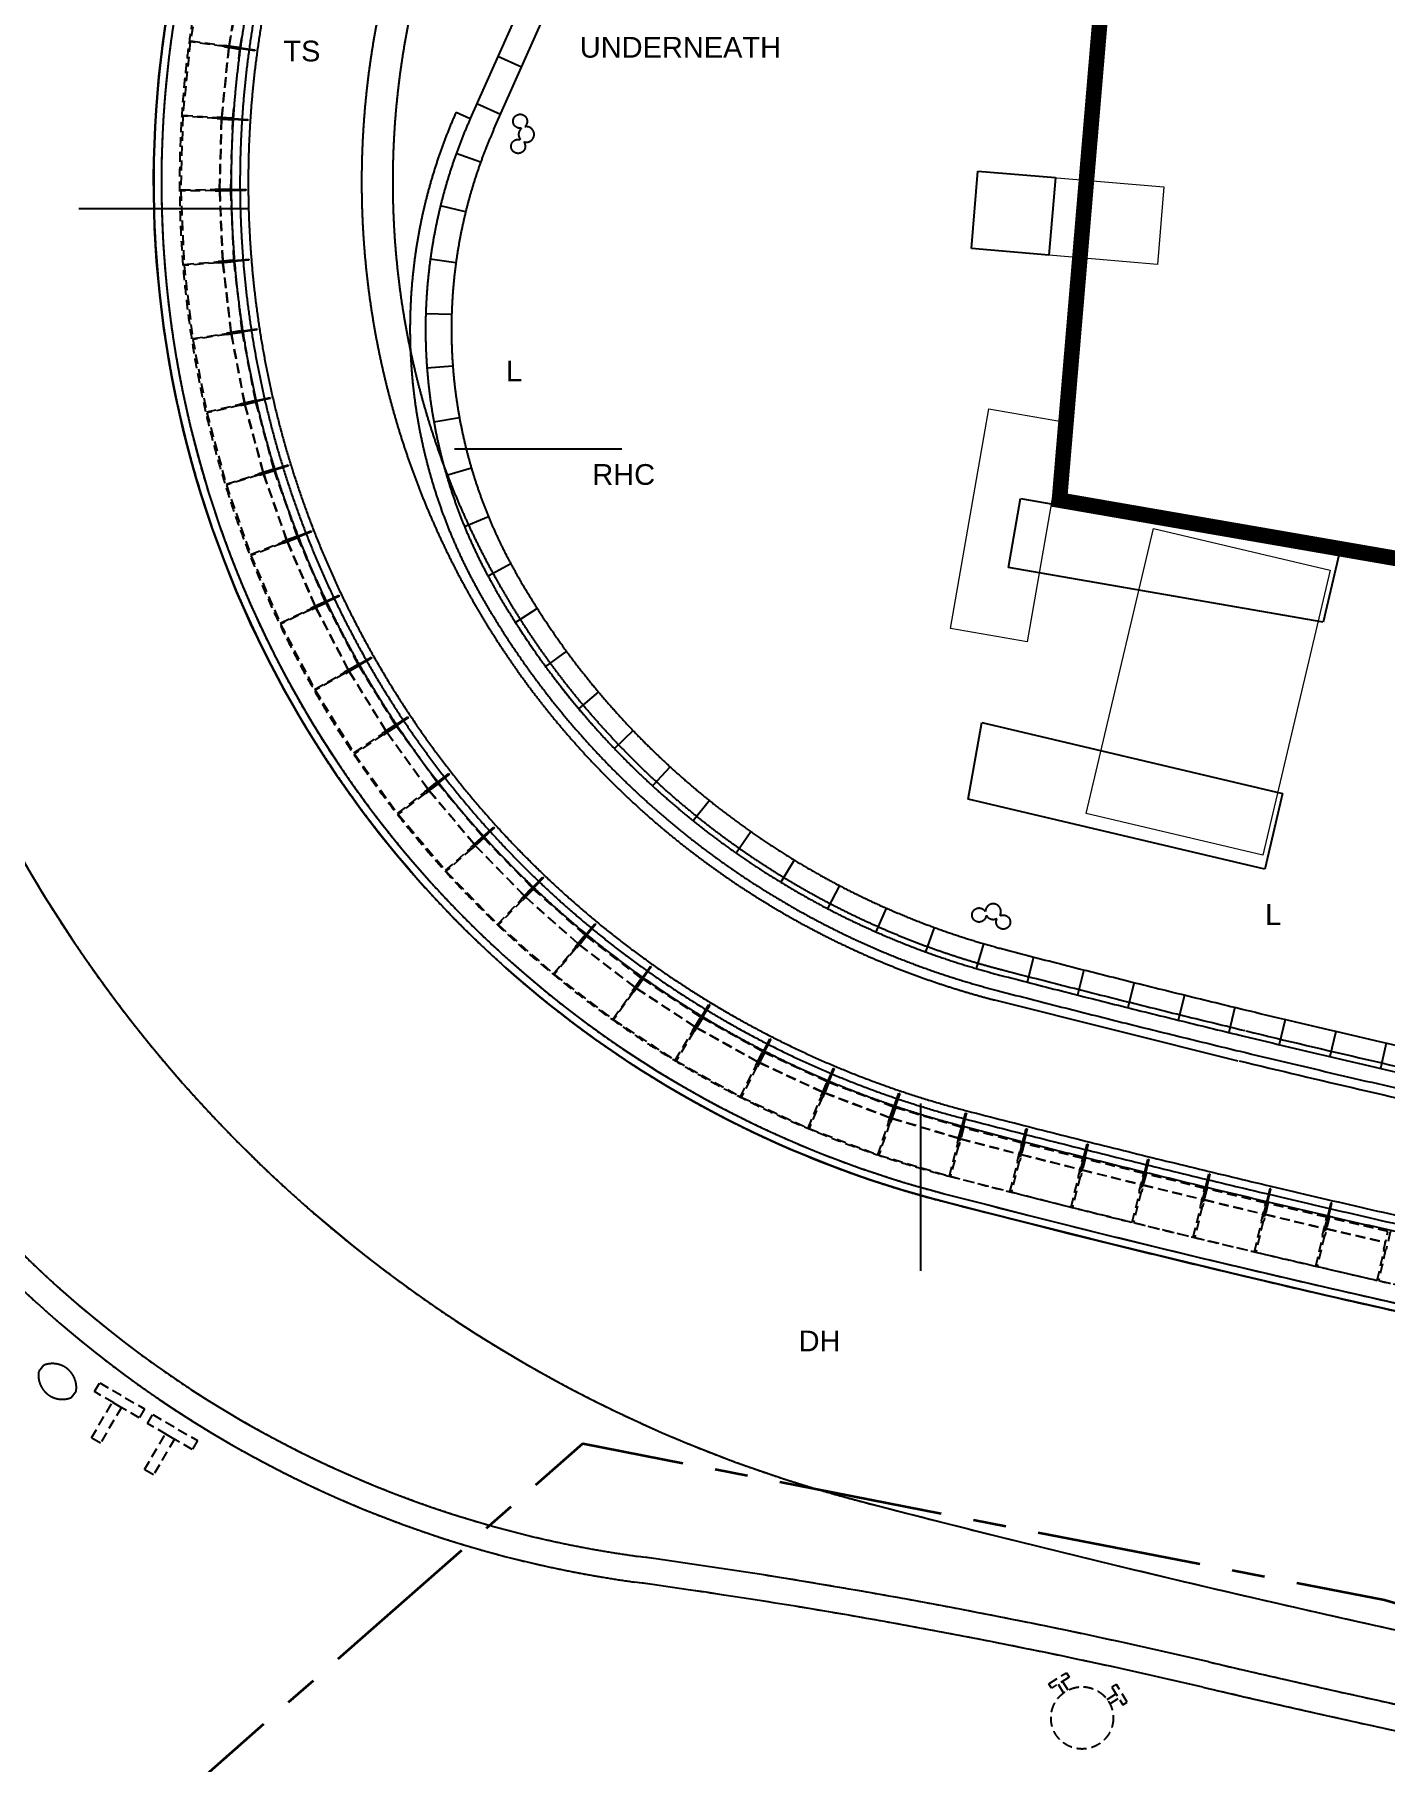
# Model space of a CAD drawing. Header units: millimetres. Extents: x 833576263 to 1668046980, y 817519639 to 1636103653.
# Drawn here: x 834059121 to 834085174, y 817770825 to 817804152 of the extents above; entities that cross this region are included whole.
import ezdxf

# ---------------------------------------------------------------- set-up
doc = ezdxf.new("R2010")
doc.units = ezdxf.units.MM
doc.header["$LTSCALE"] = 100
doc.header["$MEASUREMENT"] = 0
for name, pattern in [('C160$0$DASHED', [19.05, 12.7, -6.35]), ('C160$0$Hidden', [9.525, 6.35, -3.175]), ('R_P_Grid$0$CENTER', [50.8, 31.75, -6.35, 6.35, -6.35]), ('R_site$0$HIDDEN', [9.525, 6.35, -3.175])]:
    doc.linetypes.add(name, pattern=pattern)
doc.layers.get('Defpoints').update_dxf_attribs({"color": 170})
for name, color, linetype in [('C160$0$+C160', 6, 'C160$0$Hidden'), ('C160$0$EVA', 1, 'C160$0$DASHED'), ('R_Text for GBP from DLN$0$base plan(mm)$0$DLN040__', 7, 'Continuous'), ('T-TITL', 7, 'Continuous'), ('X-REF', 7, 'Continuous')]:
    doc.layers.add(name, color=color, linetype=linetype)
for name, color, linetype, lineweight in [('R_P_Grid$0$RDA9101', 2, 'R_P_Grid$0$CENTER', 35), ('R_P_LG$0$RDA5803', 1, 'Continuous', 20), ('R_site$0$000-Architecture boundary', 2, 'Continuous', 0), ('R_site$0$001-Ventilation-b', 251, 'Continuous', 15), ('R_WKCD_PARK$0$000-PAV-Concrete-b', 1, 'Continuous', 25), ('R_WKCD_PARK$0$PAV-secondary path-b', 6, 'Continuous', 18)]:
    doc.layers.add(name, color=color, linetype=linetype, lineweight=lineweight)
doc.styles.add('R_Text for GBP from DLN$0$base plan(mm)$0$Standard', font='arial.ttf')
doc.styles.add('R_Text for GBP from DLN$0$base plan(mm)$0$SWIS721 LT', font='swiss.ttf')
doc.dimstyles.new('R_Text for GBP from DLN$0$base plan(mm)$0$Standard', dxfattribs={"dimtxt": 0.35, "dimasz": 0.2, "dimexe": 0.2, "dimexo": 0.2, "dimgap": 0.09, "dimtad": 0, "dimtoh": 1, "dimdec": 4, "dimzin": 0, "dimdsep": 46, "dimtxsty": 'R_Text for GBP from DLN$0$base plan(mm)$0$Standard', "dimcen": 0.09, "dimadec": 0, "dimazin": 0, "dimtfac": 1, "dimtdec": 4, "dimtofl": 0, "dimtmove": 0, "dimatfit": 3, "dimfxl": 1, "dimtolj": 1, "dimtzin": 0, "dimarcsym": 0})

# ---------------------------------------------------------------- blocks, each defined once
blk = doc.blocks.new('R_P_Grid')
at = {"layer": 'R_P_Grid$0$RDA9101', "flags": 128}
blk.add_lwpolyline([(834400422, 817902331), (834387402.6, 817866709.4), (834384027.5, 817864000), (834374860.2, 817855365.7), (834363294.2, 817844307.5), (834356500.6, 817837623.5), (834356486.5, 817837608.5), (834356028, 817837064.8, 0.0113524), (834348990, 817828511, 0.0013033), (834337547.1, 817813532.7), (834336894.9, 817812501.6, 0.0017352), (834324850.1, 817791585.5), (834321242.5, 817785194.3), (834320157.5, 817783265), (834316164.3, 817775485.7), (834315230.7, 817773739.7), (834310424.4, 817772609.3), (834303594.8, 817771114.9), (834292706.6, 817769903, -0.000919), (834264501.7, 817769460.2, -0.0056297), (834234176.4, 817769259.9, 0.0034014), (834219791.7, 817769228.9, -0.0015748), (834198077.1, 817769102.9, 0.001818), (834177637.5, 817768974.4, -0.0024013), (834152017.4, 817768843.2, 0.0022431), (834140663.6, 817768788.6, -0.0022431), (834131580.4, 817768744.9, -0.022644), (834121606.8, 817769193.6, 0.0146602), (834115514.7, 817769565.3), (834102710.5, 817770971, 0.0098447), (834091359, 817772167.3), (834085152.6, 817773953.6), (834069697.8, 817776969.2), (834069689.3, 817776969), (834061134.2, 817769447.5), (834057833.8, 817769522.5), (834045122, 817776440.8, -0.0348028), (834018856.9, 817796352.3, -0.0353292), (833995554.5, 817819661.6), (833988037.3, 817828964.3), (833985007, 817832721.5), (833977391.7, 817843682.2), (833976567.6, 817844868.7), (833970281.9, 817855496.5), (833969957.4, 818008440.1)], format="xyb", dxfattribs=at)
blk = doc.blocks.new('R_site$0$architecture 2')
at = {"layer": 'R_site$0$000-Architecture boundary', "color": 3, "linetype": 'R_site$0$HIDDEN', "ltscale": 0.5}
blk.add_lwpolyline([(834072.714, 817820.406), (834080.716, 817816.831), (834078.886, 817795.172), (834085.641, 817794.002), (834085.7, 817794.347), (834102.5, 817791.436), (834100.622, 817780.597)], dxfattribs=at)
at = {"layer": 'R_site$0$001-Ventilation-b'}
for points in [[(834080.902, 817801.215), (834080.776, 817799.72), (834077.188, 817800.024), (834077.315, 817801.518)], [(834079.001, 817796.675), (834078.266, 817792.438), (834076.788, 817792.695), (834077.524, 817796.932)], [(834080.698, 817794.625), (834084.105, 817793.821), (834082.806, 817788.322), (834079.399, 817789.126)]]:
    blk.add_lwpolyline(points, close=True, dxfattribs=at)
blk = doc.blocks.new('R_site')
at = {"xscale": 1000, "yscale": 1000, "zscale": 1000}
blk.add_blockref('R_site$0$architecture 2', (0, 0), dxfattribs=at)
blk = doc.blocks.new('R_WKCD_PARK')
at = {"layer": 'Defpoints'}
for points in [[(833955668, 817994334), (833955618, 817879824), (833955722, 817865438), (833956590, 817853630, 0.118446), (833959114, 817845730, 0.022563), (833976131, 817820318, 0.150268), (833991721, 817808776, 0.0852), (834018736, 817804167, 0.061119), (834043876, 817807277, -0.46092), (834055521, 817798987, 0.31719), (834075122, 817775842, 0.09515), (834184419, 817768828, 0.2774), (834239090, 817811861), (834242392, 817820559, -0.510377), (834255055, 817823984)], [(834183667, 817774781, -0.09515), (834076628, 817781650, -0.220431), (834063432, 817792491, -0.264689), (834064805, 817812539, -0.098357), (834067029, 817814779, 0.140841), (834072196, 817820936), (834089614, 817860110, -0.147837), (834100578, 817872816, -0.410901), (834111707, 817870393, 0.031692), (834114287, 817866928, 0.252242), (834125770, 817862431, -0.125686), (834129746, 817861915), (834135114, 817859776), (834142622, 817855048), (834145562, 817859914), (834128702, 817870086, -0.390962), (834117887, 817872026, -0.013137), (834117027, 817873227, -0.385183), (834118544, 817883988, 0.012387)]]:
    blk.add_lwpolyline(points, format="xyb", dxfattribs=at)
at = {"layer": 'R_WKCD_PARK$0$000-PAV-Concrete-b'}
for centre, radius, start, end in [((834081728, 817801309), 20310, 146.4312, 205.7336), ((834081728, 817801309), 20160, 146.4312, 205.7336), ((834081728, 817801309), 20310, 205.7336, 255.4574), ((834081728, 817801309), 20160, 205.7336, 255.4574), ((834073619, 817795604), 21000, 192.0841, 262.1745), ((834073619, 817795604), 21500, 192.0841, 262.1745), ((834148033, 818056905), 284216, 255.45738, 277.19872), ((834148033, 818056905), 284366, 255.45739, 277.19872), ((834054285, 817654926), 121000, 76.87242, 82.17448), ((834054285, 817654926), 120500, 76.87242, 82.17448), ((834148033, 818056905), 291766, 256.87242, 277.19872), ((834148033, 818056905), 292266, 256.87242, 277.19872)]:
    blk.add_arc(centre, radius, start, end, dxfattribs=at)
at = {"layer": 'R_WKCD_PARK$0$PAV-secondary path-b'}
blk.add_line((834080906, 817832602), (834067525, 817802533), dxfattribs=at)
for centre, radius, start, end in [((834081740, 817801323), 18827, 155.5591, 255.434), ((834076661, 817798467), 10000, 156.0098, 209.2889), ((834081728, 817801309), 15810, 209.2889, 255.4574), ((834148033, 818056905), 279866, 255.45741, 256.44565), ((834148033, 818056905), 279866, 256.44565, 268.30456), ((834148033, 818056905), 282866, 255.45741, 256.44565), ((834148033, 818056905), 282866, 256.44565, 268.30456)]:
    blk.add_arc(centre, radius, start, end, dxfattribs=at)
blk = doc.blocks.new('R_P_LG')
at = {"layer": 'R_P_LG$0$RDA5803'}
for points in [[(833955668.2659, 817994334.2822), (833955618.0015, 817879824.4572), (833955722.2455, 817865438.2868), (833956590.2239, 817853629.8433, 0.1184459385), (833959113.5841, 817845729.7381, 0.0225632156), (833976130.963, 817820318.1126, 0.1502681887), (833991720.9272, 817808776.1799, 0.0852004191), (834018736.4937, 817804166.6685, 0.0611192787), (834043875.864, 817807276.5457, -0.4609204381), (834055520.7349, 817798987.2375, 0.3171904999), (834075121.6293, 817775842.1837, 0.095150065), (834184418.5957, 817768828.0059, 0.2773997467), (834239089.967, 817811860.5235), (834242391.5219, 817820558.6619, -0.5103769205), (834255055.265, 817823984.446)], [(834183666.729, 817774780.7109, -0.095150065), (834076628.2291, 817781649.9506, -0.220430541), (834063432.364, 817792490.8935, -0.2646892807), (834064805.311, 817812539.3987, -0.0983572146), (834067029.4433, 817814778.8374, 0.1408408976), (834072196.345, 817820935.5122), (834089614.1981, 817860110.2634, -0.1478366909), (834100577.8317, 817872816.296, -0.4109005282), (834111707.1207, 817870392.8812, 0.031691708), (834114287.1147, 817866927.814, 0.2522417272), (834125770.0064, 817862431.157, -0.1256855543), (834129745.5165, 817861914.9436), (834135113.5119, 817859775.9643), (834142622.3979, 817855047.5612), (834145562.149, 817859914.092), (834128702.0772, 817870085.6929, -0.3909616488), (834117887.1336, 817872026.3361, -0.013137308), (834117026.993, 817873227.1241, -0.3851828251), (834118543.6819, 817883988.3187, 0.0123866448)]]:
    blk.add_lwpolyline(points, format="xyb", dxfattribs=at)
blk = doc.blocks.new('C160$0$A$C4AD84712')
at = {"layer": 'C160$0$+C160', "ltscale": 0.0003}
for p, q in [((834076.981, 817782.851), (834078.109, 817782.558)), ((834076.982, 817782.855), (834078.11, 817782.563)), ((834078.154, 817782.549), (834079.283, 817782.262)), ((834078.155, 817782.554), (834079.284, 817782.266)), ((834079.328, 817782.253), (834080.458, 817781.97)), ((834079.329, 817782.257), (834080.459, 817781.974)), ((834080.504, 817781.962), (834081.635, 817781.684)), ((834080.505, 817781.966), (834081.636, 817781.688)), ((834081.68, 817781.675), (834082.812, 817781.402)), ((834081.681, 817781.68), (834082.813, 817781.406)), ((834082.858, 817781.393), (834083.992, 817781.125)), ((834082.859, 817781.398), (834083.993, 817781.129)), ((834084.037, 817781.117), (834085.172, 817780.854)), ((834084.038, 817781.122), (834085.173, 817780.858))]:
    blk.add_line(p, q, dxfattribs=at)
blk.add_lwpolyline([(834234.945, 817820.178, -0.305475), (834183.604, 817775.277, -0.09515), (834076.754, 817782.134, -0.463376), (834063.629, 817809.364, -0.463376)], format="xyb", dxfattribs=at)
blk.add_lwpolyline([(834234.945, 817820.178, -0.305475), (834183.604, 817775.277, -0.09515), (834076.754, 817782.134, -0.463376), (834063.629, 817809.364, -0.463376)], format="xyb", dxfattribs=at)
for points in [[(834063.105, 817805.262), (834063.02, 817805.28), (834063.022, 817805.29), (834062.373, 817805.428), (834062.127, 817804.029), (834062.784, 817803.938), (834062.786, 817803.948), (834062.872, 817803.936)], [(834063.317, 817805.217), (834063.105, 817805.262), (834062.872, 817803.936), (834063.086, 817803.907)], [(834062.867, 817803.897), (834062.781, 817803.909), (834062.782, 817803.919), (834062.124, 817804.009), (834061.981, 817802.596), (834062.643, 817802.554), (834062.644, 817802.564), (834062.731, 817802.558)], [(834063.081, 817803.867), (834062.867, 817803.897), (834062.731, 817802.558), (834062.947, 817802.544)], [(834062.728, 817802.518), (834062.642, 817802.524), (834062.642, 817802.534), (834061.98, 817802.577), (834061.939, 817801.157), (834062.603, 817801.162), (834062.603, 817801.172), (834062.69, 817801.173)], [(834062.944, 817802.504), (834062.728, 817802.518), (834062.69, 817801.173), (834062.906, 817801.175)], [(834062.691, 817801.133), (834062.604, 817801.132), (834062.603, 817801.142), (834061.94, 817801.137), (834062.003, 817799.718), (834062.664, 817799.772), (834062.663, 817799.782), (834062.75, 817799.789)], [(834062.907, 817801.135), (834062.691, 817801.133), (834062.75, 817799.789), (834062.966, 817799.806)], [(834062.753, 817799.749), (834062.667, 817799.742), (834062.666, 817799.752), (834062.004, 817799.698), (834062.17, 817798.288), (834062.826, 817798.389), (834062.825, 817798.399), (834062.911, 817798.412)], [(834062.969, 817799.766), (834062.753, 817799.749), (834062.911, 817798.412), (834063.124, 817798.445)], [(834062.917, 817798.373), (834062.831, 817798.359), (834062.829, 817798.369), (834062.173, 817798.268), (834062.441, 817796.873), (834063.088, 817797.022), (834063.086, 817797.032), (834063.17, 817797.051)], [(834063.13, 817798.406), (834062.917, 817798.373), (834063.17, 817797.051), (834063.381, 817797.1)], [(834063.179, 817797.012), (834063.095, 817796.993), (834063.092, 817797.002), (834062.445, 817796.854), (834062.814, 817795.482), (834063.448, 817795.677), (834063.446, 817795.687), (834063.529, 817795.713)], [(834063.39, 817797.061), (834063.179, 817797.012), (834063.529, 817795.713), (834063.735, 817795.776)], [(834063.54, 817795.674), (834063.457, 817795.649), (834063.454, 817795.658), (834062.82, 817795.463), (834063.287, 817794.122), (834063.905, 817794.363), (834063.902, 817794.372), (834063.983, 817794.404)], [(834063.747, 817795.738), (834063.54, 817795.674), (834063.983, 817794.404), (834064.185, 817794.482)], [(834064.199, 817794.445), (834063.998, 817794.366), (834064.532, 817793.131), (834064.727, 817793.224)], [(834063.998, 817794.366), (834063.917, 817794.335), (834063.913, 817794.344), (834063.294, 817794.103), (834063.858, 817792.799), (834064.457, 817793.085), (834064.453, 817793.094), (834064.532, 817793.131)], [(834064.744, 817793.188), (834064.549, 817793.095), (834065.171, 817791.902), (834065.359, 817792.009)], [(834064.549, 817793.095), (834064.47, 817793.058), (834064.466, 817793.067), (834063.866, 817792.781), (834064.523, 817791.522), (834065.1, 817791.85), (834065.095, 817791.859), (834065.171, 817791.902)], [(834065.191, 817791.867), (834065.115, 817791.824), (834065.11, 817791.833), (834064.533, 817791.505), (834065.28, 817790.296), (834065.831, 817790.665), (834065.826, 817790.674), (834065.898, 817790.722)], [(834065.379, 817791.974), (834065.191, 817791.867), (834065.898, 817790.722), (834066.078, 817790.843)], [(834066.1, 817790.809), (834065.92, 817790.689), (834066.709, 817789.599), (834066.879, 817789.732)], [(834065.92, 817790.689), (834065.848, 817790.641), (834065.842, 817790.649), (834065.291, 817790.28), (834066.123, 817789.129), (834066.646, 817789.537), (834066.64, 817789.545), (834066.709, 817789.599)], [(834066.733, 817789.567), (834066.665, 817789.514), (834066.658, 817789.521), (834066.135, 817789.113), (834067.049, 817788.026), (834067.541, 817788.471), (834067.535, 817788.479), (834067.599, 817788.537)], [(834066.904, 817789.7), (834066.733, 817789.567), (834067.599, 817788.537), (834067.759, 817788.682)], [(834067.626, 817788.507), (834067.561, 817788.449), (834067.554, 817788.456), (834067.062, 817788.011), (834068.053, 817786.993), (834068.511, 817787.473), (834068.504, 817787.48), (834068.564, 817787.543)], [(834067.786, 817788.652), (834067.626, 817788.507), (834068.564, 817787.543), (834068.714, 817787.699)], [(834068.593, 817787.515), (834068.533, 817787.452), (834068.526, 817787.459), (834068.067, 817786.979), (834069.129, 817786.036), (834069.551, 817786.548), (834069.544, 817786.554), (834069.599, 817786.621)], [(834068.743, 817787.671), (834068.593, 817787.515), (834069.599, 817786.621), (834069.737, 817786.788)], [(834069.63, 817786.596), (834069.575, 817786.529), (834069.567, 817786.535), (834069.144, 817786.023), (834070.272, 817785.159), (834070.656, 817785.7), (834070.648, 817785.707), (834070.698, 817785.778)], [(834069.768, 817786.763), (834069.63, 817786.596), (834070.698, 817785.778), (834070.823, 817785.954)], [(834070.856, 817785.931), (834070.731, 817785.754), (834071.856, 817785.016), (834071.968, 817785.201)], [(834070.731, 817785.754), (834070.68, 817785.683), (834070.672, 817785.689), (834070.288, 817785.148), (834071.475, 817784.368), (834071.819, 817784.936), (834071.81, 817784.941), (834071.856, 817785.016)], [(834072.002, 817785.18), (834071.89, 817784.995), (834073.065, 817784.34), (834073.164, 817784.533)], [(834071.89, 817784.995), (834071.845, 817784.921), (834071.836, 817784.925), (834071.492, 817784.358), (834072.733, 817783.667), (834073.035, 817784.258), (834073.026, 817784.263), (834073.065, 817784.34)], [(834073.199, 817784.514), (834073.101, 817784.322), (834074.321, 817783.754), (834074.405, 817783.953)], [(834073.101, 817784.322), (834073.061, 817784.244), (834073.052, 817784.249), (834072.751, 817783.658), (834074.038, 817783.058), (834074.296, 817783.67), (834074.287, 817783.674), (834074.321, 817783.754)], [(834074.442, 817783.938), (834074.358, 817783.739), (834075.616, 817783.261), (834075.685, 817783.466)], [(834074.358, 817783.739), (834074.324, 817783.658), (834074.315, 817783.662), (834074.057, 817783.051), (834075.385, 817782.547), (834075.597, 817783.175), (834075.588, 817783.179), (834075.616, 817783.261)], [(834075.723, 817783.453), (834075.654, 817783.248), (834076.943, 817782.863), (834076.997, 817783.072)], [(834075.654, 817783.248), (834075.626, 817783.166), (834075.616, 817783.169), (834075.403, 817782.54), (834076.764, 817782.134), (834076.931, 817782.776), (834076.921, 817782.779), (834076.943, 817782.863)], [(834076.938, 817782.724), (834076.784, 817782.13), (834077.933, 817781.832), (834078.086, 817782.426), (834078.076, 817782.429), (834078.164, 817782.771), (834077.036, 817783.063), (834076.948, 817782.721)], [(834078.111, 817782.422), (834077.96, 817781.828), (834079.11, 817781.535), (834079.26, 817782.13), (834079.251, 817782.132), (834079.337, 817782.475), (834078.208, 817782.762), (834078.121, 817782.42)], [(834079.286, 817782.126), (834079.137, 817781.531), (834080.289, 817781.243), (834080.436, 817781.838), (834080.427, 817781.84), (834080.512, 817782.183), (834079.381, 817782.466), (834079.296, 817782.123)], [(834080.462, 817781.834), (834080.316, 817781.239), (834081.468, 817780.955), (834081.613, 817781.551), (834081.604, 817781.554), (834081.687, 817781.897), (834080.556, 817782.175), (834080.472, 817781.832)], [(834081.639, 817781.548), (834081.495, 817780.952), (834082.648, 817780.673), (834082.791, 817781.269), (834082.782, 817781.272), (834082.864, 817781.615), (834081.731, 817781.889), (834081.648, 817781.546)], [(834082.817, 817781.266), (834082.676, 817780.669), (834083.831, 817780.395), (834083.971, 817780.993), (834083.961, 817780.995), (834084.042, 817781.339), (834082.908, 817781.607), (834082.827, 817781.263)], [(834083.997, 817780.989), (834083.858, 817780.392), (834085.015, 817780.123), (834085.152, 817780.721), (834085.142, 817780.723), (834085.221, 817781.068), (834084.087, 817781.331), (834084.007, 817780.987)], [(834085.178, 817780.718), (834085.041, 817780.12), (834086.199, 817779.856), (834086.334, 817780.455), (834086.324, 817780.457), (834086.402, 817780.802), (834085.266, 817781.06), (834085.187, 817780.716)]]:
    blk.add_lwpolyline(points, close=True, dxfattribs=at)
blk = doc.blocks.new('C160')
at = {"layer": 'C160$0$+C160'}
blk.add_line((834077.635, 817785.531, 0), (834082.326, 817784.358, 0), dxfattribs=at)
at = {"layer": 'C160$0$+C160', "ltscale": 0.0003}
for p, q in [((834078.967, 817772.166), (834078.86, 817772.338)), ((834079.052, 817772.219), (834078.945, 817772.391)), ((834079.806, 817772.041), (834079.978, 817772.148)), ((834079.858, 817771.956), (834080.03, 817772.063))]:
    blk.add_line(p, q, dxfattribs=at)
at = {"layer": 'C160$0$+C160'}
for points in [[(834139.663, 817774.163, -0.05179), (834081.738, 817781.918, -0.004312), (834077.005, 817783.102, -0.465643), (834064.6, 817809.113, -0.132801)], [(834076.628, 817781.65, 0.09515), (834183.667, 817774.781, 0.334335), (834236.752, 817826.353), (834240.63, 817851.251, 0.029613), (834244.01, 817886.594, 0.029613)], [(834139.176, 817774.325, -0.05031), (834082.93, 817781.783, -0.005214), (834077.061, 817783.239, -0.465803), (834064.755, 817809.026, -0.195057)], [(834064.9, 817808.96, 0.465803), (834077.101, 817783.394, 0.005214), (834082.966, 817781.939, 0.05031), (834139.181, 817774.485, 0.038514)], [(834076.666, 817781.795, 0.09515), (834183.648, 817774.93, 0.334335), (834236.603, 817826.376, 0.313321)], [(834076.666, 817781.795, -0.220431), (834063.567, 817792.556, -0.264689), (834064.93, 817812.456)]]:
    blk.add_lwpolyline(points, format="xyb", dxfattribs=at)
for points in [[(834140.885, 817805.344, 0.369244), (834124.546, 817809.651, 0.251737), (834112.08, 817792.476), (834112.031, 817791.187), (834102.827, 817792.6), (834103.452, 817796.937, 0.243715), (834100.533, 817806.148, -0.166373), (834086.767, 817834.271, 0.495966), (834085.388, 817835.068), (834081.961, 817833.634, 0.191214), (834080.906, 817832.602), (834067.525, 817802.533, 0.236755), (834067.939, 817793.575, 0.204218), (834077.758, 817786.006, 0.004312), (834082.441, 817784.834, 0.05179), (834139.752, 817777.162, 0.038828), (834183.103, 817779.245, 0.139726), (834211.858, 817791.515, 0.684982), (834211.001, 817794.177, -0.05726), (834202.554, 817795.651, 0.227409), (834198.284, 817794.962, -0.4147)], [(834206.649, 817794.18, 0.028607), (834210.972, 817793.678, -0.684982), (834211.543, 817791.903, -0.139726), (834183.04, 817779.741, -0.038828), (834139.767, 817777.661, -0.05179), (834082.558, 817785.32, -0.004312), (834077.884, 817786.49, -0.204218), (834068.375, 817793.819, -0.236755), (834067.981, 817802.329), (834071.766, 817810.834, 1), (834071.309, 817811.037), (834067.525, 817802.533, 0.236755), (834067.939, 817793.575, 0.204218), (834077.758, 817786.006, 0.004312), (834082.441, 817784.834, 0.05179), (834139.752, 817777.162, 0.038828), (834183.103, 817779.245, 0.139726), (834211.858, 817791.515, 0.684982), (834211.001, 817794.177, -0.028607), (834206.735, 817794.672, 1)], [(834067.525, 817802.533, 0.236755), (834067.939, 817793.575, 0.204218), (834077.758, 817786.006, 0.004312), (834082.441, 817784.834, 0.05179), (834139.752, 817777.162, 0.038828), (834183.103, 817779.245, 0.139726), (834211.858, 817791.515), (834212.047, 817791.281, -0.139726), (834183.14, 817778.948, -0.038828), (834139.743, 817776.862, -0.05179), (834082.371, 817784.542, -0.004312), (834077.683, 817785.715, -0.204218), (834067.678, 817793.428, -0.236755), (834067.251, 817802.655)], [(834059.201, 817778.363, 0.578932), (834059.824, 817777.861), (834059.922, 817777.983, 0.578932), (834059.299, 817778.486)]]:
    blk.add_lwpolyline(points, format="xyb", close=True, dxfattribs=at)
at = {"layer": 'C160$0$+C160', "const_width": 0.3}
blk.add_lwpolyline([(834072.714, 817820.406), (834080.716, 817816.831), (834078.886, 817795.172), (834085.641, 817794.002), (834085.7, 817794.347), (834102.5, 817791.436), (834100.622, 817780.597)], dxfattribs=at)
at = {"layer": 'C160$0$+C160'}
for points in [[(834063.01, 817803.907), (834063.008, 817803.887), (834062.817, 817803.914), (834062.82, 817803.933)], [(834062.871, 817802.539), (834062.87, 817802.519), (834062.677, 817802.531), (834062.679, 817802.551)], [(834077.188, 817800.024), (834077.314, 817801.518), (834078.809, 817801.392), (834078.683, 817799.897)], [(834062.831, 817801.164), (834062.831, 817801.144), (834062.639, 817801.142), (834062.638, 817801.162)], [(834062.891, 817799.79), (834062.893, 817799.77), (834062.701, 817799.754), (834062.699, 817799.774)], [(834063.051, 817798.424), (834063.054, 817798.404), (834062.864, 817798.375), (834062.861, 817798.394)], [(834063.31, 817797.073), (834063.314, 817797.054), (834063.127, 817797.01), (834063.122, 817797.03)], [(834063.666, 817795.745), (834063.672, 817795.725), (834063.488, 817795.669), (834063.482, 817795.688)], [(834084.282, 817794.136), (834083.97, 817792.818), (834077.905, 817793.871), (834078.136, 817795.201)], [(834064.118, 817794.446), (834064.125, 817794.427), (834063.946, 817794.357), (834063.938, 817794.376)], [(834064.663, 817793.183), (834064.672, 817793.165), (834064.498, 817793.082), (834064.489, 817793.1)], [(834065.298, 817791.963), (834065.308, 817791.945), (834065.141, 817791.85), (834065.131, 817791.868)], [(834066.021, 817790.792), (834066.032, 817790.776), (834065.872, 817790.669), (834065.86, 817790.685)], [(834077.387, 817790.885), (834083.191, 817789.516), (834082.846, 817788.056), (834077.129, 817789.404)], [(834066.826, 817789.678), (834066.838, 817789.662), (834066.686, 817789.543), (834066.674, 817789.559)], [(834067.71, 817788.624), (834067.724, 817788.609), (834067.581, 817788.48), (834067.567, 817788.495)], [(834068.669, 817787.638), (834068.683, 817787.624), (834068.55, 817787.485), (834068.536, 817787.498)], [(834069.696, 817786.724), (834069.712, 817786.711), (834069.589, 817786.562), (834069.574, 817786.575)], [(834070.788, 817785.887), (834070.804, 817785.875), (834070.693, 817785.718), (834070.676, 817785.729)], [(834071.937, 817785.131), (834071.954, 817785.121), (834071.854, 817784.956), (834071.837, 817784.966)], [(834073.138, 817784.461), (834073.156, 817784.452), (834073.068, 817784.28), (834073.051, 817784.289)], [(834074.385, 817783.88), (834074.403, 817783.872), (834074.328, 817783.695), (834074.31, 817783.702)], [(834075.67, 817783.391), (834075.689, 817783.385), (834075.628, 817783.202), (834075.609, 817783.209)], [(834076.957, 817782.807), (834076.938, 817782.812), (834076.986, 817782.999), (834077.005, 817782.994)], [(834078.13, 817782.505), (834078.111, 817782.51), (834078.158, 817782.697), (834078.178, 817782.692)], [(834079.304, 817782.209), (834079.285, 817782.214), (834079.332, 817782.401), (834079.351, 817782.396)], [(834080.48, 817781.918), (834080.46, 817781.922), (834080.506, 817782.11), (834080.526, 817782.105)], [(834081.656, 817781.631), (834081.637, 817781.636), (834081.682, 817781.823), (834081.702, 817781.819)], [(834082.835, 817781.349), (834082.815, 817781.354), (834082.859, 817781.541), (834082.879, 817781.537)], [(834084.014, 817781.073), (834083.994, 817781.077), (834084.038, 817781.265), (834084.057, 817781.261)]]:
    blk.add_lwpolyline(points, close=True, dxfattribs=at)
for points in [[(834063.01, 817803.907), (834063.37, 817803.857), (834063.367, 817803.838), (834063.008, 817803.887)], [(834068.513, 817803.525), (834068.057, 817803.728)], [(834068.107, 817802.611), (834067.65, 817802.814)], [(834062.871, 817802.539), (834063.233, 817802.515), (834063.232, 817802.495), (834062.87, 817802.519)], [(834067.724, 817801.688), (834067.253, 817801.857)], [(834062.831, 817801.164), (834063.194, 817801.167), (834063.194, 817801.147), (834062.831, 817801.144)], [(834067.435, 817800.731), (834066.949, 817800.85)], [(834062.891, 817799.79), (834063.253, 817799.819), (834063.255, 817799.799), (834062.893, 817799.77)], [(834067.248, 817799.749), (834066.752, 817799.817)], [(834063.051, 817798.424), (834063.41, 817798.479), (834063.413, 817798.46), (834063.054, 817798.404)], [(834067.165, 817798.753), (834066.665, 817798.768)], [(834067.188, 817797.754), (834066.689, 817797.716)], [(834063.31, 817797.073), (834063.664, 817797.154), (834063.668, 817797.135), (834063.314, 817797.054)], [(834067.315, 817796.762), (834066.823, 817796.673)], [(834063.666, 817795.745), (834064.013, 817795.851), (834064.019, 817795.832), (834063.672, 817795.725)], [(834067.546, 817795.79), (834067.066, 817795.649)], [(834067.878, 817794.847), (834067.415, 817794.656)], [(834064.118, 817794.446), (834064.456, 817794.577), (834064.463, 817794.559), (834064.125, 817794.427)], [(834068.307, 817793.944), (834067.867, 817793.706)], [(834064.663, 817793.183), (834064.991, 817793.339), (834064.999, 817793.321), (834064.672, 817793.165)], [(834068.816, 817793.084), (834068.394, 817792.815)], [(834065.298, 817791.963), (834065.614, 817792.142), (834065.624, 817792.125), (834065.308, 817791.945)], [(834069.38, 817792.258), (834068.977, 817791.963)], [(834069.997, 817791.472), (834069.614, 817791.15)], [(834066.021, 817790.792), (834066.322, 817790.994), (834066.333, 817790.978), (834066.032, 817790.776)], [(834070.664, 817790.727), (834070.303, 817790.381)], [(834066.826, 817789.678), (834067.112, 817789.901), (834067.124, 817789.885), (834066.838, 817789.662)], [(834071.378, 817790.027), (834071.04, 817789.659)], [(834072.137, 817789.376), (834071.824, 817788.986)], [(834067.71, 817788.624), (834067.979, 817788.867), (834067.993, 817788.853), (834067.724, 817788.609)], [(834072.936, 817788.775), (834072.649, 817788.366)], [(834073.773, 817788.228), (834073.513, 817787.801)], [(834068.669, 817787.638), (834068.92, 817787.9), (834068.934, 817787.886), (834068.683, 817787.624)], [(834074.644, 817787.737), (834074.413, 817787.294)], [(834075.545, 817787.303), (834075.343, 817786.846)], [(834069.696, 817786.724), (834069.927, 817787.003), (834069.943, 817786.991), (834069.712, 817786.711)], [(834076.472, 817786.93), (834076.301, 817786.46)], [(834077.422, 817786.617), (834077.281, 817786.137)], [(834070.788, 817785.887), (834070.998, 817786.182), (834071.014, 817786.171), (834070.804, 817785.875)], [(834078.388, 817786.359), (834078.263, 817785.875)], [(834079.357, 817786.112), (834079.234, 817785.627)], [(834080.327, 817785.868), (834080.206, 817785.383)], [(834081.297, 817785.627), (834081.178, 817785.142)], [(834071.937, 817785.131), (834072.125, 817785.441), (834072.142, 817785.431), (834071.954, 817785.121)], [(834082.269, 817785.39), (834082.151, 817784.904)], [(834083.241, 817785.156), (834083.125, 817784.67)], [(834073.138, 817784.461), (834073.303, 817784.784), (834073.321, 817784.775), (834073.156, 817784.452)], [(834084.214, 817784.926), (834084.1, 817784.439)], [(834085.188, 817784.699), (834085.076, 817784.212)], [(834074.385, 817783.88), (834074.526, 817784.214), (834074.544, 817784.207), (834074.403, 817783.872)], [(834075.67, 817783.391), (834075.787, 817783.735), (834075.806, 817783.729), (834075.689, 817783.385)], [(834076.986, 817782.999), (834077.077, 817783.35), (834077.096, 817783.345), (834077.005, 817782.994)], [(834078.158, 817782.697), (834078.248, 817783.049), (834078.267, 817783.044), (834078.178, 817782.692)], [(834079.332, 817782.401), (834079.42, 817782.753), (834079.439, 817782.748), (834079.351, 817782.396)], [(834080.506, 817782.11), (834080.593, 817782.462), (834080.612, 817782.457), (834080.526, 817782.105)], [(834081.682, 817781.823), (834081.767, 817782.176), (834081.787, 817782.171), (834081.702, 817781.819)], [(834082.879, 817781.537), (834082.962, 817781.89), (834082.943, 817781.894), (834082.859, 817781.541)], [(834084.057, 817781.261), (834084.139, 817781.614), (834084.12, 817781.619), (834084.038, 817781.265)]]:
    blk.add_lwpolyline(points, dxfattribs=at)
at = {"layer": 'C160$0$+C160', "ltscale": 0.0003}
for points in [[(834060.378, 817778.149), (834061.241, 817777.644), (834061.14, 817777.471), (834060.277, 817777.977)], [(834060.623, 817777.775), (834060.795, 817777.674), (834060.391, 817776.983), (834060.218, 817777.084)], [(834061.4, 817777.537), (834062.263, 817777.032), (834062.162, 817776.859), (834061.299, 817777.364)], [(834061.645, 817777.162), (834061.817, 817777.061), (834061.413, 817776.371), (834061.24, 817776.472)], [(834079.02, 817772.555), (834079.073, 817772.47), (834078.733, 817772.259), (834078.68, 817772.344)], [(834079.984, 817772.328), (834079.899, 817772.275), (834080.109, 817771.935), (834080.194, 817771.988)]]:
    blk.add_lwpolyline(points, close=True, dxfattribs=at)
blk.add_circle((834079.324, 817771.684), 0.6, dxfattribs=at)
at = {"layer": 'C160$0$+C160'}
for centre, radius, start, end in [((834081.728, 817801.309), 20.31, 146.4312, 205.7336), ((834081.728, 817801.309, 0), 16.3, 156.0098, 172.5844), ((834081.728, 817801.309, 0), 15.7, 156.0098, 172.5844), ((834081.728, 817801.309, 0), 15.7, 156.0098, 172.5844), ((834081.728, 817801.309, 0), 16.3, 172.5844, 189.159), ((834081.728, 817801.309, 0), 15.7, 172.5844, 189.159), ((834081.728, 817801.309, 0), 15.7, 172.5844, 189.159), ((834068.606, 817802.226), 0.15, 130.3906, 220.6315), ((834068.606, 817802.226), 0.15, 250.3906, 100.6315), ((834081.728, 817801.309, 0), 15.7, 189.159, 205.7336), ((834081.728, 817801.309, 0), 15.7, 189.159, 205.7336), ((834081.728, 817801.309, 0), 16.3, 189.159, 205.7336), ((834081.728, 817801.309, 0), 15.7, 205.7336, 222.3082), ((834081.728, 817801.309, 0), 15.7, 205.7336, 222.3082), ((834081.728, 817801.309, 0), 16.3, 205.7336, 222.3082), ((834081.728, 817801.309), 20.31, 205.7336, 255.4574), ((834073.619, 817795.604), 21, 192.0841, 262.1745), ((834073.619, 817795.604), 21.5, 192.0841, 262.1745), ((834081.728, 817801.309, 0), 15.7, 222.3082, 238.8828), ((834081.728, 817801.309, 0), 15.7, 222.3082, 238.8828), ((834081.728, 817801.309, 0), 16.3, 222.3082, 238.8828), ((834081.728, 817801.309, 0), 15.7, 238.8828, 255.4574), ((834081.728, 817801.309, 0), 15.7, 238.8828, 255.4574), ((834081.728, 817801.309, 0), 16.3, 238.8828, 255.4574), ((834077.609, 817787.236), 0.15, 328.5563, 178.7972), ((834077.609, 817787.236), 0.15, 208.5563, 298.7972), ((834148.033, 818056.905, 0), 279.756, 255.45739, 256.44563), ((834148.033, 818056.905, 0), 279.758, 256.45066, 257.42881), ((834148.033, 818056.905, 0), 280.35, 256.45066, 257.42881), ((834054.285, 817654.926), 121, 76.87242, 82.17448), ((834054.285, 817654.926), 120.5, 76.87242, 82.17448), ((834148.033, 818056.905), 291.766, 256.87242, 277.19872), ((834148.033, 818056.905), 292.266, 256.87242, 277.19872)]:
    blk.add_arc(centre, radius, start, end, dxfattribs=at)
for points in [[(834068.497, 817802.344), (834068.443, 817802.34), (834068.388, 817802.369), (834068.363, 817802.421), (834068.331, 817802.489), (834068.36, 817802.57), (834068.427, 817802.602), (834068.495, 817802.634), (834068.576, 817802.606), (834068.608, 817802.538), (834068.633, 817802.485), (834068.622, 817802.425), (834068.583, 817802.385)], [(834068.559, 817802.073), (834068.59, 817802.028), (834068.592, 817801.966), (834068.56, 817801.918), (834068.517, 817801.857), (834068.433, 817801.841), (834068.371, 817801.883), (834068.309, 817801.926), (834068.293, 817802.01), (834068.336, 817802.072), (834068.369, 817802.12), (834068.427, 817802.14), (834068.481, 817802.127)], [(834077.471, 817787.154), (834077.465, 817787.099), (834077.425, 817787.052), (834077.369, 817787.038), (834077.296, 817787.02), (834077.222, 817787.065), (834077.205, 817787.138), (834077.187, 817787.211), (834077.232, 817787.284), (834077.304, 817787.302), (834077.361, 817787.316), (834077.418, 817787.292), (834077.449, 817787.246)], [(834077.749, 817787.158), (834077.8, 817787.18), (834077.861, 817787.169), (834077.901, 817787.127), (834077.953, 817787.073), (834077.951, 817786.987), (834077.896, 817786.935), (834077.842, 817786.884), (834077.756, 817786.885), (834077.705, 817786.94), (834077.664, 817786.982), (834077.657, 817787.043), (834077.681, 817787.093)]]:
    blk.add_open_spline(points, degree=3, knots=[0, 0, 0, 0, 1, 1, 1, 2, 2, 2, 3, 3, 3, 4, 4, 4, 4], dxfattribs=at)
at = {"layer": 'C160$0$EVA', "flags": 128}
blk.add_lwpolyline([(834128.317, 818030.08, -0.145844), (834116.042, 818026.421), (834088.573, 818026.421, 0.016359), (834087.2, 818026.376, 0.046979), (834021.54, 818015.826, -0.056187), (833969.364, 818008.422, 0.405705), (833955.668, 817994.334), (833955.618, 817879.824), (833955.722, 817865.438), (833956.59, 817853.63, 0.118446), (833959.114, 817845.73, 0.022563), (833976.131, 817820.318, 0.150268), (833991.721, 817808.776, 0.0852), (834018.736, 817804.167, 0.061119), (834043.876, 817807.277, -0.46092), (834055.521, 817798.987, 0.31719), (834075.122, 817775.842, 0.09515), (834184.419, 817768.828, 0.2774), (834239.09, 817811.861), (834242.392, 817820.559, -0.510377), (834255.055, 817823.984), (834260.246, 817819.79, 0.373727), (834277.287, 817820.398, -0.373727), (834287.905, 817820.777), (834291.644, 817817.756), (834296.232, 817823.434), (834292.655, 817826.325, -0.414214), (834291.445, 817837.716), (834332.502, 817888.525, -0.350062), (834342.367, 817890.708, 0.102667), (834400.842, 817875.706, 0.100957), (834409.137, 817876.999), (834444.015, 817889.966, 0.332678), (834453.167, 817904.166), (834452.857, 817908.595, -0.155717), (834454.024, 817913.381), (834445.783, 817911.703, -0.115419), (834446.872, 817908.177), (834447.182, 817903.747, -0.332678), (834441.924, 817895.59), (834407.046, 817882.623, -0.100957), (834401.121, 817881.699, -0.051411), (834372.209, 817886.047), (834379.39, 817889.501, 0.162917), (834396.595, 817906.227), (834392.123, 817910.781, -0.179073), (834376.789, 817894.908), (834366.567, 817889.991, -0.199372), (834360.364, 817889.652, -0.049629), (834334.8, 817901.625), (834322.119, 817909.179), (834319.048, 817904.024), (834323.346, 817901.465, -0.45655), (834325.501, 817889.415), (834274.553, 817826.357, -0.414214), (834263.162, 817825.148), (834259.846, 817827.828, -0.2375), (834248.727, 817852.408, -0.000008), (834248.76, 817853.209), (834242.765, 817853.459, 0.000008), (834242.732, 817852.657, 0.098884), (834244.917, 817838.726, -0.341761), (834241.931, 817829.272, 0.151594), (834236.782, 817822.688), (834233.48, 817813.99, -0.2774), (834183.667, 817774.781, -0.09515), (834076.628, 817781.65, -0.220431), (834063.432, 817792.491, -0.264689), (834064.805, 817812.539, -0.098357), (834067.029, 817814.779, 0.140841), (834072.196, 817820.936), (834089.614, 817860.11, -0.147837), (834100.578, 817872.816, -0.410901), (834111.707, 817870.393, 0.031692), (834114.287, 817866.928, 0.252242), (834125.77, 817862.431, -0.125686), (834129.746, 817861.915), (834135.114, 817859.776), (834142.622, 817855.048), (834145.562, 817859.914), (834128.702, 817870.086, -0.390962), (834117.887, 817872.026, -0.013137), (834117.027, 817873.227, -0.385183), (834118.544, 817883.988, 0.012387), (834120.815, 817885.981, 0.008404), (834123.055, 817888.118), (834117.142, 817894.113, -0.038497), (834096.207, 817877.116, 0.137723), (834084.132, 817862.548), (834066.714, 817823.373, -0.191803), (834062.187, 817818.953), (834051.762, 817814.614, -0.446391), (834035.637, 817822.309, 0.118164), (834032.365, 817828.01), (834034.386, 817830.321), (834031.649, 817832.687, -0.153015), (834020.841, 817838.946), (834021.04, 817839.146), (834020.346, 817839.938), (834020.139, 817839.748, -0.076925), (834016.885, 817845.319), (834013.267, 817848.405), (834007.454, 817841.536, -0.399413), (834008.806, 817824.317), (834007.069, 817822.176), (834011.728, 817818.395), (834015.819, 817823.438, -1.550619), (834022.422, 817810.24, -0.009421), (834018.731, 817810.167, -0.052259), (834003.179, 817811.781, -0.032796), (833993.716, 817814.435, -0.150265), (833980.961, 817823.878, -0.022565), (833964.244, 817848.84, -0.118446), (833962.574, 817854.07), (833961.721, 817865.68), (833961.618, 817879.845), (833961.668, 817994.332, -0.405705), (833969.536, 818002.425, 0.056187), (834023.043, 818010.017, -0.046979), (834087.592, 818020.389, -0.016359), (834088.573, 818020.421), (834116.042, 818020.421, 0.146696), (834131.681, 818025.11, -0.021313), (834130.797, 818030.541, -0.021313)], format="xyb", dxfattribs=at)
at = {"layer": 'C160$0$+C160'}
blk.add_blockref('C160$0$A$C4AD84712', (0, 0), dxfattribs=at)
blk = doc.blocks.new('R_Text for GBP from DLN')
at = {"layer": 'R_Text for GBP from DLN$0$base plan(mm)$0$DLN040__', "style": 'R_Text for GBP from DLN$0$base plan(mm)$0$SWIS721 LT'}
for s, p in [('UNDERNEATH', (834069637, 817803707)), ('TS', (834063920, 817803634)), ('L', (834068214, 817797462, -4964)), ('RHC', (834069878, 817795467)), ('L', (834082853, 817786980)), ('DH', (834073857, 817778755))]:
    blk.add_text(s, height=400, dxfattribs=at).set_placement(p)
at = {"layer": 'R_Text for GBP from DLN$0$base plan(mm)$0$DLN040__', "color": 1}
for points in [[(834063234, 817800790), (834059972, 817800790)], [(834067223, 817796160), (834070449, 817796160)], [(834076204, 817783532), (834076204, 817780306)]]:
    blk.add_leader(points, dimstyle='R_Text for GBP from DLN$0$base plan(mm)$0$Standard', override={"dimasz": 0.75}, dxfattribs=at)

msp = doc.modelspace()

# ---------------------------------------------------------------- block references
at = {"layer": 'X-REF'}
msp.add_blockref('R_P_Grid', (0, 0), dxfattribs=at)

# ---------------------------------------------------------------- next in the draw order: block references
msp.add_blockref('R_site', (0, 0), dxfattribs=at)

# ---------------------------------------------------------------- next in the draw order: block references
msp.add_blockref('R_WKCD_PARK', (0, 0), dxfattribs=at)

# ---------------------------------------------------------------- next in the draw order: block references
at = {"layer": 'X-REF', "xscale": 1000, "yscale": 1000, "zscale": 1000}
msp.add_blockref('C160', (0, 0), dxfattribs=at)

# ---------------------------------------------------------------- next in the draw order: block references
at = {"layer": 'T-TITL'}
msp.add_blockref('R_Text for GBP from DLN', (0, 0), dxfattribs=at)
at = {"layer": 'X-REF'}
for name in ['R_P_LG', 'R_Text for GBP from DLN']:
    msp.add_blockref(name, (0, 0), dxfattribs=at)

doc.saveas('drawing.dxf')
